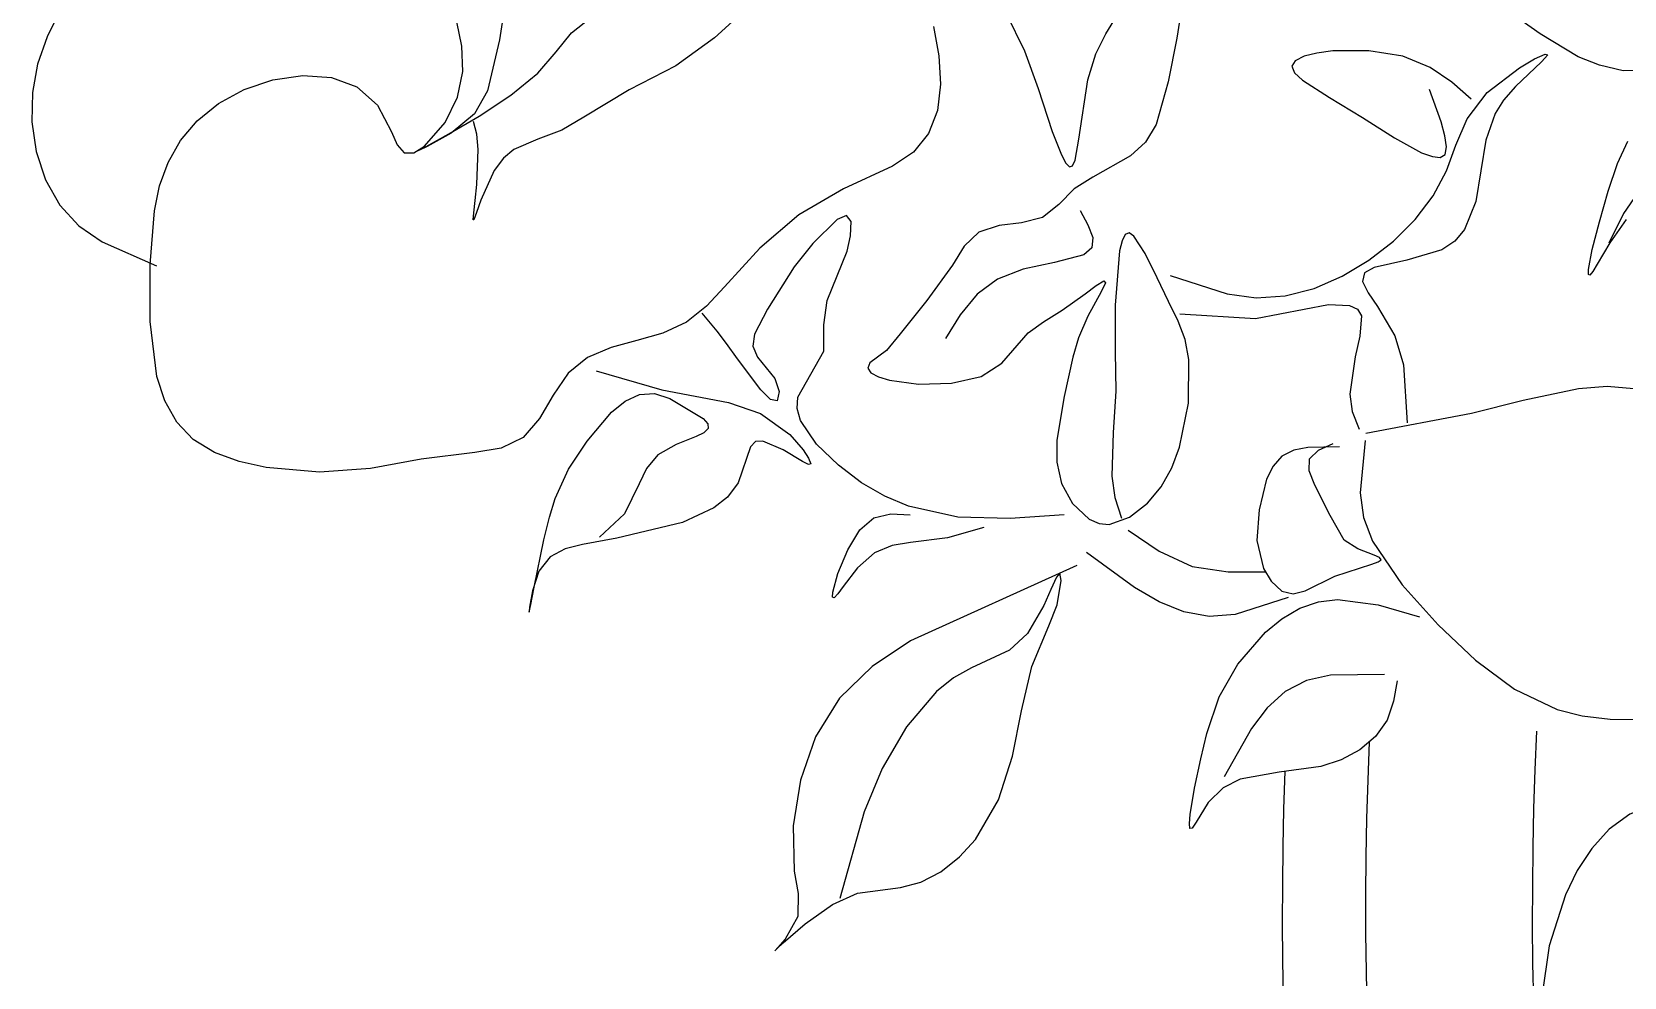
# Model space of a CAD drawing. Extents: x 550 to 4447, y 4707 to 9069.
# Drawn here: x 2021.2 to 2118.9, y 7082.3 to 7140.2 of the extents above; entities that cross this region are included whole.
import ezdxf

# ---------------------------------------------------------------- set-up
doc = ezdxf.new("R2010")
doc.units = 0
doc.header["$MEASUREMENT"] = 0
doc.layers.get('0').update_dxf_attribs({"linetype": 'CONTINUOUS'})
doc.layers.add('3', color=3, linetype='CONTINUOUS')
doc.layers.add('7', color=7, linetype='CONTINUOUS')
doc.styles.add('STYLE1', font='syastro.shx')

# ---------------------------------------------------------------- blocks, each defined once
blk = doc.blocks.new('010')
at = {"layer": '3', "extrusion": (0, 0, -1)}
for p, q in [((4836.62, 4066.48), (4835.9, 4066.17)), ((4836.96, 4066.01), (4836.62, 4066.48)), ((4835.9, 4066.17), (4834.04, 4064.33)), ((4836.92, 4064.91), (4836.96, 4066.01)), ((4834.04, 4064.33), (4832.61, 4062.52)), ((4836.67, 4063.73), (4836.92, 4064.91)), ((4835.13, 4059.95), (4836.67, 4063.73)), ((4832.61, 4062.52), (4830.57, 4059.29)), ((4844.73, 4062.66), (4842.77, 4059.94)), ((4848.2, 4061.58), (4846.62, 4060.43)), ((4850.16, 4062.35), (4848.2, 4061.58)), ((4846.62, 4060.43), (4845.33, 4058.85)), ((4830.57, 4059.29), (4829.55, 4057.37)), ((4834.88, 4058.09), (4835.13, 4059.95)), ((4842.77, 4059.94), (4840.74, 4057.39)), ((4826.7, 4057.6), (4825.54, 4058.99)), ((4834.87, 4056.06), (4834.88, 4058.09)), ((4845.33, 4058.85), (4844.2, 4057.03)), ((4827.41, 4056.66), (4826.7, 4057.6)), ((4829.55, 4057.37), (4829.44, 4056.44)), ((4840.74, 4057.39), (4839.69, 4056.13)), ((4848.53, 4055.14), (4850.55, 4057.47)), ((4828.25, 4055.48), (4827.41, 4056.66)), ((4830.04, 4053.1), (4828.25, 4055.48)), ((4829.44, 4056.44), (4829.8, 4055.6)), ((4829.8, 4055.6), (4831.12, 4053.96)), ((4832.89, 4052.55), (4834.87, 4056.06)), ((4839.69, 4056.13), (4838.4, 4055.17)), ((4838.4, 4055.17), (4838.24, 4054.77)), ((4838.24, 4054.77), (4838.48, 4054.41)), ((4838.48, 4054.41), (4839.06, 4054.09)), ((4846.95, 4054.13), (4848.53, 4055.14)), ((4830.78, 4052.36), (4830.04, 4053.1)), ((4831.12, 4053.96), (4831.44, 4052.98)), ((4839.06, 4054.09), (4839.9, 4053.84)), ((4839.9, 4053.84), (4842.14, 4053.54)), ((4842.14, 4053.54), (4844.67, 4053.61)), ((4844.67, 4053.61), (4846.95, 4054.13)), ((4831.29, 4052.26), (4830.78, 4052.36)), ((4831.44, 4052.98), (4831.29, 4052.26)), ((4832.84, 4051.66), (4832.89, 4052.55)), ((4833.1, 4050.75), (4832.84, 4051.66)), ((4834.31, 4048.95), (4833.1, 4050.75)), ((4836.01, 4047.32), (4834.31, 4048.95)), ((4837.77, 4045.98), (4836.01, 4047.32)), ((4839.56, 4044.95), (4837.77, 4045.98)), ((4841.37, 4044.18), (4839.56, 4044.95)), ((4837.63, 4042.37), (4838.71, 4043.3)), ((4838.71, 4043.3), (4840.02, 4043.61)), ((4840.02, 4043.61), (4841.5, 4043.52)), ((4845.16, 4043.35), (4841.37, 4044.18)), ((4849.17, 4043.25), (4845.16, 4043.35)), ((4853.29, 4043.52), (4849.17, 4043.25)), ((4836.71, 4040.85), (4837.63, 4042.37)), ((4847.15, 4042.54), (4844.36, 4041.75)), ((4835.96, 4039.03), (4836.71, 4040.85)), ((4840.12, 4041.18), (4838.75, 4040.6)), ((4841.52, 4041.4), (4840.12, 4041.18)), ((4844.36, 4041.75), (4841.52, 4041.4)), ((4838.75, 4040.6), (4837.46, 4039.46)), ((4835.56, 4037.58), (4835.96, 4039.03)), ((4837.46, 4039.46), (4836.37, 4038.03)), ((4835.54, 4037.2), (4835.56, 4037.58)), ((4835.67, 4037.16), (4835.54, 4037.2)), ((4835.96, 4037.47), (4835.67, 4037.16)), ((4836.37, 4038.03), (4835.96, 4037.47))]:
    blk.add_line(p, q, dxfattribs=at)
at = {"layer": '3'}
for p, q in [((4817.43, 4054.57), (4822.46, 4053.1)), ((4822.46, 4053.1), (4827.56, 4052.12)), ((4818.59, 4051.38), (4819.64, 4052.23)), ((4819.64, 4052.23), (4820.75, 4052.75)), ((4820.75, 4052.75), (4821.9, 4052.82)), ((4821.9, 4052.82), (4823.08, 4052.44)), ((4823.08, 4052.44), (4825.62, 4050.9)), ((4827.56, 4052.12), (4830.01, 4051.28)), ((4816.72, 4049.17), (4818.59, 4051.38)), ((4825.62, 4050.9), (4825.99, 4050.49)), ((4830.01, 4051.28), (4832.26, 4049.69)), ((4825.08, 4049.52), (4823.55, 4048.91)), ((4825.67, 4049.81), (4825.08, 4049.52)), ((4826, 4050.13), (4825.67, 4049.81)), ((4825.99, 4050.49), (4826, 4050.13)), ((4832.26, 4049.69), (4833.28, 4048.5)), ((4815.31, 4047.03), (4816.72, 4049.17)), ((4822.16, 4048.12), (4821.29, 4047.08)), ((4823.55, 4048.91), (4822.16, 4048.12)), ((4829.26, 4048.74), (4828.31, 4045.97)), ((4829.63, 4049.13), (4829.26, 4048.74)), ((4830.2, 4049.18), (4829.63, 4049.13)), ((4831.76, 4048.51), (4830.2, 4049.18)), ((4833.24, 4047.61), (4831.76, 4048.51)), ((4833.28, 4048.5), (4833.71, 4047.86)), ((4814.28, 4044.78), (4815.31, 4047.03)), ((4821.29, 4047.08), (4820.73, 4045.89)), ((4833.71, 4047.37), (4833.24, 4047.61)), ((4833.71, 4047.86), (4833.89, 4047.43)), ((4833.89, 4047.43), (4833.71, 4047.37)), ((4820.73, 4045.89), (4819.6, 4043.6)), ((4828.31, 4045.97), (4827.49, 4044.88)), ((4813.84, 4043.35), (4814.28, 4044.78)), ((4827.49, 4044.88), (4826.45, 4044.05)), ((4813.41, 4041.6), (4813.84, 4043.35)), ((4819.6, 4043.6), (4817.68, 4041.8)), ((4826.45, 4044.05), (4824.04, 4042.93)), ((4824.04, 4042.93), (4819, 4041.72)), ((4812.67, 4037.97), (4813.41, 4041.6)), ((4815.05, 4040.91), (4813.9, 4040.29)), ((4816.37, 4041.24), (4815.05, 4040.91)), ((4819, 4041.72), (4816.37, 4041.24)), ((4813.9, 4040.29), (4813.03, 4039.19)), ((4854.27, 4039.64), (4841.52, 4033.87)), ((4813.03, 4039.19), (4812.53, 4037.7)), ((4812.53, 4037.7), (4812.31, 4036.45)), ((4812.42, 4036.65), (4812.67, 4037.97)), ((4812.31, 4036.45), (4812.28, 4036.12)), ((4812.28, 4036.12), (4812.29, 4036.06)), ((4812.29, 4036.06), (4812.42, 4036.65)), ((4841.52, 4033.87), (4838.57, 4031.9)), ((4850.49, 4034.43), (4849.1, 4033.15)), ((4849.1, 4033.15), (4846.21, 4031.79)), ((4838.57, 4031.9), (4836.09, 4029.46)), ((4844.82, 4031.03), (4843.52, 4029.99)), ((4846.21, 4031.79), (4844.82, 4031.03)), ((4843.52, 4029.99), (4841.22, 4027.28)), ((4836.09, 4029.46), (4834.25, 4026.51)), ((4849.33, 4025.02), (4850.03, 4028.5)), ((4834.25, 4026.51), (4833.09, 4023.18)), ((4841.22, 4027.28), (4839.35, 4024.07)), ((4848.27, 4021.68), (4849.33, 4025.02)), ((4839.35, 4024.07), (4837.96, 4020.75)), ((4833.09, 4023.18), (4832.52, 4019.69)), ((4846.51, 4018.64), (4848.27, 4021.68)), ((4837.96, 4020.75), (4836.1, 4014.1)), ((4832.52, 4019.69), (4832.6, 4016.21)), ((4845.27, 4017.3), (4846.51, 4018.64)), ((4843.85, 4016.16), (4845.27, 4017.3)), ((4832.6, 4016.21), (4832.91, 4014.48)), ((4840.76, 4014.94), (4842.32, 4015.35)), ((4842.32, 4015.35), (4843.85, 4016.16)), ((4832.91, 4014.48), (4832.88, 4012.74)), ((4835.53, 4013.66), (4837.47, 4014.51)), ((4837.47, 4014.51), (4840.76, 4014.94)), ((4832.88, 4012.74), (4831.92, 4011)), ((4833.44, 4012.16), (4835.53, 4013.66)), ((4831.76, 4010.7), (4833.44, 4012.16)), ((4831.36, 4010.36), (4831.12, 4010.09)), ((4831.27, 4010.24), (4831.76, 4010.7)), ((4831.92, 4011), (4831.36, 4010.36)), ((4831.12, 4010.09), (4831.27, 4010.24))]:
    blk.add_line(p, q, dxfattribs=at)
for points in [[(4848.85, 4081.96), (4850.26, 4079.08), (4851.3, 4076.21), (4852.38, 4072.91), (4853.09, 4071.12), (4853.43, 4070.48), (4853.72, 4070.19), (4853.95, 4070.28), (4854.14, 4070.71), (4854.43, 4072.33), (4855.12, 4076.88), (4855.72, 4078.85), (4856.5, 4080.39), (4858.07, 4083.01)], [(4862.43, 4083.19), (4861.95, 4080.05), (4861.28, 4076.72), (4860.35, 4073.45), (4859.54, 4072.1), (4858.4, 4071.04), (4855.49, 4069.41), (4854.08, 4068.5), (4852.9, 4067.31), (4851.64, 4066.32), (4850.03, 4065.91), (4848.31, 4065.69), (4846.77, 4065.2), (4845.63, 4064.11), (4844.73, 4062.66)], [(4813.69, 4091.1), (4811.52, 4090.67), (4807.17, 4089.88), (4802.76, 4089.79), (4798.33, 4089.93), (4793.93, 4089.77), (4789.56, 4089.2), (4785.13, 4088.32), (4782.97, 4087.68), (4780.95, 4086.8), (4779.14, 4085.59), (4777.59, 4084.02), (4776.32, 4082.18), (4775.32, 4080.17), (4774.6, 4078.07), (4774.2, 4075.89), (4774.15, 4073.64), (4774.49, 4071.37), (4775.2, 4069.2), (4776.29, 4067.26), (4777.76, 4065.67), (4779.56, 4064.44), (4783.71, 4062.62)], [(4843.28, 4080.95), (4843.7, 4078.72), (4843.82, 4076.54), (4843.58, 4074.52), (4842.91, 4072.75), (4841.75, 4071.33), (4840.13, 4070.25), (4836.39, 4068.5), (4832.96, 4066.52), (4829.98, 4063.96), (4827.26, 4061), (4825.88, 4059.52), (4824.35, 4058.28), (4822.54, 4057.44), (4820.55, 4056.88), (4818.57, 4056.34), (4816.75, 4055.58), (4815.27, 4054.37), (4814.13, 4052.69), (4813.08, 4050.91), (4811.83, 4049.45), (4810.13, 4048.64), (4808.12, 4048.3), (4804, 4047.79), (4800.12, 4047.08), (4796.22, 4046.8), (4792.11, 4047.16), (4790.06, 4047.61), (4788.17, 4048.3), (4786.53, 4049.29), (4785.26, 4050.62), (4784.35, 4052.25), (4783.74, 4054.13), (4783.22, 4058.34), (4783.23, 4062.71), (4783.55, 4066.82), (4783.95, 4068.73), (4784.6, 4070.53), (4785.55, 4072.21), (4786.83, 4073.73), (4788.46, 4075.05), (4790.44, 4076.12), (4792.64, 4076.87), (4794.92, 4077.21), (4797.12, 4077.05), (4799.08, 4076.32), (4800.65, 4074.93), (4801.72, 4072.87), (4802.17, 4071.89), (4802.71, 4071.28), (4803.43, 4071.26), (4804.26, 4071.78), (4805.84, 4073.59), (4806.8, 4075.55), (4807.19, 4077.51), (4807.13, 4079.44), (4806.75, 4081.31)], [(4810.31, 4081.94), (4810.01, 4079.93), (4809.09, 4076.02), (4808.09, 4074.27), (4806.31, 4072.78), (4804.46, 4071.75), (4803.88, 4071.48), (4803.68, 4071.4), (4803.87, 4071.51), (4804.38, 4071.77), (4806.13, 4072.72), (4808.45, 4074.08), (4810.88, 4075.68), (4812.95, 4077.38), (4814.36, 4079.02), (4815.53, 4080.46), (4816.99, 4081.62)], [(4827.88, 4081.35), (4826.49, 4080.09), (4823.53, 4077.94), (4819.96, 4076.1), (4816.48, 4074), (4814.78, 4073), (4812.94, 4072.32), (4811.12, 4071.52), (4810.31, 4070.86), (4809.61, 4069.93), (4808.57, 4067.65), (4808.24, 4066.7), (4808.05, 4066.13), (4807.99, 4066.13), (4808.04, 4066.67), (4808.15, 4067.62), (4808.27, 4068.85), (4808.37, 4071.53), (4808.26, 4072.71), (4808.02, 4073.68)]]:
    blk.add_lwpolyline(points, dxfattribs=at)
for radius, start, end in [(284.71, 177.2514, 215.2554), (297.49, 177.5293, 213.5336)]:
    blk.add_arc((5173.9, 4013.29), radius, start, end, dxfattribs=at)
at = {"layer": '7', "extrusion": (0, 0, -1)}
for p, q in [((4889.79, 4080.39), (4888.42, 4081.36)), ((4892.7, 4078.64), (4889.79, 4080.39)), ((4894.35, 4077.99), (4892.7, 4078.64)), ((4896.17, 4077.56), (4894.35, 4077.99)), ((4897.96, 4077.62), (4896.17, 4077.56)), ((4895.73, 4070.45), (4896.51, 4072.17)), ((4895.02, 4068.33), (4895.73, 4070.45)), ((4894.34, 4065.99), (4895.02, 4068.33)), ((4897.53, 4068.6), (4896.19, 4066.63)), ((4854.52, 4066.86), (4855.12, 4065.76)), ((4896.19, 4066.63), (4895.07, 4064.34)), ((4855.12, 4065.76), (4855.5, 4064.77)), ((4893.79, 4063.85), (4894.34, 4065.99)), ((4896.4, 4066.15), (4895.13, 4064.37)), ((4855.5, 4064.77), (4855.43, 4063.99)), ((4857.74, 4064.52), (4857.55, 4063.77)), ((4857.98, 4065), (4857.74, 4064.52)), ((4858.29, 4065.13), (4857.98, 4065)), ((4858.65, 4064.89), (4858.29, 4065.13)), ((4859.51, 4063.56), (4858.65, 4064.89)), ((4895.13, 4064.37), (4894.16, 4062.73)), ((4852.55, 4062.86), (4850.16, 4062.35)), ((4854.8, 4063.46), (4852.55, 4062.86)), ((4855.43, 4063.99), (4854.8, 4063.46)), ((4857.55, 4063.77), (4857.21, 4059.6)), ((4860.44, 4061.68), (4859.51, 4063.56)), ((4893.51, 4062.34), (4893.79, 4063.85)), ((4861.31, 4059.88), (4860.44, 4061.68)), ((4893.5, 4061.95), (4893.51, 4062.34)), ((4893.6, 4061.89), (4893.5, 4061.95)), ((4893.83, 4062.17), (4893.6, 4061.89)), ((4894.16, 4062.73), (4893.83, 4062.17)), ((4853.16, 4059.21), (4854.91, 4060.46)), ((4854.91, 4060.46), (4855.76, 4061.1)), ((4856.14, 4060.61), (4855.11, 4058.74)), ((4855.76, 4061.1), (4856.35, 4061.46)), ((4856.47, 4061.3), (4856.14, 4060.61)), ((4856.35, 4061.46), (4856.47, 4061.3)), ((4851.72, 4058.32), (4853.16, 4059.21)), ((4857.21, 4059.6), (4857.22, 4056.01)), ((4862.04, 4058.37), (4861.31, 4059.88)), ((4850.55, 4057.47), (4851.72, 4058.32)), ((4855.11, 4058.74), (4854.41, 4057.09)), ((4862.57, 4056.95), (4862.04, 4058.37)), ((4854.41, 4057.09), (4853.97, 4055.6)), ((4862.87, 4055.43), (4862.57, 4056.95)), ((4853.97, 4055.6), (4853.31, 4052.6)), ((4857.22, 4056.01), (4857.26, 4052.99)), ((4862.84, 4052.08), (4862.87, 4055.43)), ((4853.31, 4052.6), (4852.74, 4049.25)), ((4857.26, 4052.99), (4857.05, 4049.83)), ((4862.15, 4048.71), (4862.84, 4052.08)), ((4857.05, 4049.83), (4856.95, 4046.48)), ((4852.74, 4049.25), (4852.74, 4047.55)), ((4861.55, 4047.13), (4862.15, 4048.71)), ((4852.74, 4047.55), (4853.11, 4045.91)), ((4860.74, 4045.68), (4861.55, 4047.13)), ((4853.11, 4045.91), (4853.94, 4044.38)), ((4856.95, 4046.48), (4857.19, 4044.84)), ((4859.68, 4044.41), (4860.74, 4045.68)), ((4857.19, 4044.84), (4857.71, 4043.27)), ((4853.94, 4044.38), (4855.23, 4043.19)), ((4856.76, 4042.79), (4858.32, 4043.35)), ((4858.32, 4043.35), (4859.68, 4044.41)), ((4855.23, 4043.19), (4855.98, 4042.86)), ((4855.98, 4042.86), (4856.76, 4042.79)), ((4858.7, 4037.94), (4855.01, 4040.63)), ((4860.58, 4036.86), (4858.7, 4037.94)), ((4870.48, 4037.19), (4866.41, 4035.87)), ((4862.48, 4036.08), (4860.58, 4036.86)), ((4864.42, 4035.72), (4862.48, 4036.08)), ((4870, 4035.56), (4871.36, 4036.36)), ((4871.36, 4036.36), (4872.79, 4036.86)), ((4872.79, 4036.86), (4874.27, 4037.03)), ((4874.27, 4037.03), (4877.37, 4036.63)), ((4877.37, 4036.63), (4880.55, 4035.71)), ((4866.41, 4035.87), (4864.42, 4035.72)), ((4868.74, 4034.52), (4870, 4035.56)), ((4866.62, 4032.06), (4868.74, 4034.52)), ((4865.18, 4029.58), (4866.62, 4032.06)), ((4878.83, 4030.8), (4878.56, 4029.24)), ((4864.23, 4026.75), (4865.18, 4029.58)), ((4878.56, 4029.24), (4878.06, 4027.79)), ((4878.06, 4027.79), (4877.18, 4026.53)), ((4863.77, 4024.82), (4864.23, 4026.75)), ((4877.18, 4026.53), (4875.97, 4025.5)), ((4875.97, 4025.5), (4874.53, 4024.73)), ((4863.3, 4022.56), (4863.77, 4024.82)), ((4869.78, 4023.8), (4866.79, 4023.25)), ((4872.97, 4024.23), (4869.78, 4023.8)), ((4874.53, 4024.73), (4872.97, 4024.23)), ((4862.96, 4020.55), (4863.3, 4022.56)), ((4865.48, 4022.6), (4864.34, 4021.47)), ((4866.79, 4023.25), (4865.48, 4022.6)), ((4864.34, 4021.47), (4863.42, 4019.96)), ((4862.9, 4019.85), (4862.96, 4020.55)), ((4862.94, 4019.47), (4862.9, 4019.85)), ((4863.11, 4019.5), (4862.94, 4019.47)), ((4863.42, 4019.96), (4863.11, 4019.5))]:
    blk.add_line(p, q, dxfattribs=at)
at = {"layer": '7'}
for p, q in [((4871.69, 4078.67), (4871.02, 4078.33)), ((4872.68, 4078.92), (4871.69, 4078.67)), ((4873.89, 4079.08), (4872.68, 4078.92)), ((4876.65, 4079.1), (4873.89, 4079.08)), ((4879.27, 4078.67), (4876.65, 4079.1)), ((4881.35, 4077.82), (4879.27, 4078.67)), ((4871.02, 4078.33), (4870.76, 4077.91)), ((4870.76, 4077.91), (4870.96, 4077.41)), ((4883.03, 4076.68), (4881.35, 4077.82)), ((4870.96, 4077.41), (4871.58, 4076.85)), ((4871.58, 4076.85), (4873.65, 4075.52)), ((4884.51, 4075.39), (4883.03, 4076.68)), ((4873.65, 4075.52), (4876.17, 4073.97)), ((4882.2, 4073.64), (4881.32, 4076.13)), ((4876.17, 4073.97), (4878.62, 4072.43)), ((4882.49, 4072.57), (4882.2, 4073.64)), ((4882.62, 4071.72), (4882.49, 4072.57)), ((4878.62, 4072.43), (4880.71, 4071.28)), ((4882.51, 4071.15), (4882.62, 4071.72)), ((4880.71, 4071.28), (4881.53, 4070.98)), ((4881.53, 4070.98), (4882.14, 4070.92)), ((4882.14, 4070.92), (4882.51, 4071.15)), ((4870.9, 4048.47), (4870, 4048.01)), ((4871.98, 4048.69), (4870.9, 4048.47)), ((4874.41, 4048.73), (4871.98, 4048.69)), ((4872.11, 4047.82), (4872.79, 4048.49)), ((4872.79, 4048.49), (4873.92, 4048.98)), ((4869.32, 4047.25), (4868.82, 4046.25)), ((4870, 4048.01), (4869.32, 4047.25)), ((4872.09, 4046.9), (4872.11, 4047.82)), ((4868.82, 4046.25), (4868.24, 4043.91)), ((4872.53, 4045.79), (4872.09, 4046.9)), ((4873.69, 4043.47), (4872.53, 4045.79)), ((4868.24, 4043.91), (4868.08, 4041.56)), ((4874.77, 4041.58), (4873.69, 4043.47)), ((4858.2, 4042.35), (4860.58, 4040.73)), ((4868.08, 4041.56), (4868.58, 4039.41)), ((4875.82, 4040.91), (4874.77, 4041.58)), ((4877.07, 4040.43), (4875.82, 4040.91)), ((4860.58, 4040.73), (4863.11, 4039.57)), ((4874.05, 4038.81), (4876.9, 4039.74)), ((4876.9, 4039.74), (4877.38, 4039.91)), ((4877.49, 4040.25), (4877.07, 4040.43)), ((4877.38, 4039.91), (4877.6, 4040.07)), ((4877.6, 4040.07), (4877.49, 4040.25)), ((4852.71, 4038.74), (4852.29, 4037.8)), ((4852.98, 4039.06), (4852.71, 4038.74)), ((4852.76, 4036.61), (4853.06, 4038.48)), ((4853.06, 4038.48), (4852.98, 4039.06)), ((4863.11, 4039.57), (4865.87, 4039.15)), ((4865.87, 4039.15), (4868.76, 4039.15)), ((4868.58, 4039.41), (4869.17, 4038.44)), ((4869.17, 4038.44), (4869.98, 4037.68)), ((4871.78, 4037.69), (4874.05, 4038.81)), ((4852.29, 4037.8), (4851.75, 4036.57)), ((4869.98, 4037.68), (4870.85, 4037.46)), ((4870.85, 4037.46), (4871.78, 4037.69)), ((4851.75, 4036.57), (4850.49, 4034.43)), ((4852.13, 4035), (4852.76, 4036.61)), ((4850.83, 4031.89), (4852.13, 4035)), ((4850.03, 4028.5), (4850.83, 4031.89)), ((4873.73, 4031.22), (4871.87, 4030.82)), ((4877.85, 4031.29), (4873.73, 4031.22)), ((4870.25, 4029.99), (4868.87, 4028.73)), ((4871.87, 4030.82), (4870.25, 4029.99)), ((4868.87, 4028.73), (4867.67, 4027.14)), ((4867.67, 4027.14), (4865.57, 4023.43))]:
    blk.add_line(p, q, dxfattribs=at)
for points in [[(4861.42, 4061.88), (4865.8, 4060.45), (4868.01, 4060.15), (4870.25, 4060.31), (4872.46, 4060.88), (4874.62, 4061.81), (4876.66, 4063.04), (4878.55, 4064.5), (4880.21, 4066.16), (4881.59, 4067.97), (4882.61, 4069.89), (4883.33, 4071.87), (4884.19, 4073.88), (4885.74, 4075.9), (4888.2, 4077.78), (4889.37, 4078.47), (4890.18, 4078.84)], [(4890.18, 4078.84), (4890.38, 4078.78), (4889.89, 4078.25), (4887.9, 4076.36), (4886.99, 4075.31), (4886.35, 4074.3), (4885.63, 4072.24), (4884.87, 4067.55), (4884, 4065.39), (4883.26, 4064.51), (4882.26, 4063.83), (4879.58, 4063.05), (4877.08, 4062.49), (4876.34, 4062.07), (4876.18, 4061.42), (4876.6, 4060.53), (4877.33, 4059.48), (4878.65, 4057.25), (4879.33, 4055.02), (4879.6, 4050.58)], [(4862.16, 4058.93), (4867.96, 4058.58), (4873.58, 4059.65), (4875.19, 4059.57), (4875.8, 4059.29), (4876.1, 4058.77), (4875.97, 4057.23), (4875.6, 4055.64), (4875.2, 4052.78), (4875.39, 4051.43), (4875.91, 4050.09)], [(4876.43, 4049.78), (4884.53, 4051.31), (4888.48, 4052.32), (4892.74, 4053.21), (4894.92, 4053.39), (4896.98, 4053.2), (4898.78, 4052.48), (4900.25, 4051.16), (4901.42, 4049.41), (4902.37, 4047.46)], [(4876.37, 4049.22), (4875.99, 4045.22), (4876.24, 4043.32), (4876.93, 4041.51)], [(4876.93, 4041.51), (4879.22, 4038.16), (4881.98, 4035.1), (4884.85, 4032.38), (4887.82, 4030.16), (4891.11, 4028.6), (4893.02, 4028.11), (4895.17, 4027.85), (4897.62, 4027.82), (4900.4, 4028.04), (4903.18, 4028.29), (4905.51, 4028.29), (4906.35, 4028.11), (4906.9, 4027.75), (4907.1, 4027.19), (4906.91, 4026.39), (4905.73, 4024.67), (4904.15, 4023.47), (4896.66, 4020.57), (4895.08, 4019.42), (4893.75, 4017.95), (4892.64, 4016.25), (4891.74, 4014.38)], [(4891.74, 4014.38), (4890.49, 4010.47), (4889.92, 4006.56)]]:
    blk.add_lwpolyline(points, dxfattribs=at)
blk.add_lwpolyline([(4870.21, 4023.86, 0.152713), (4918.3, 3848.95), (4982.19, 3848.95, 0.12227), (5029.38, 3987.57, 0.12227)], format="xyb", dxfattribs=at)
at = {"layer": '7', "style": 'STYLE1', "flags": 9}
for tag in ['XSIZE', 'YSIZE']:
    blk.add_attdef(tag, (4918.3, 3848.95), '', height=0.205, dxfattribs=at)
blk = doc.blocks.new('HUA-1')
blk.add_blockref('010', (-4951.21, -3848.95))

msp = doc.modelspace()

# ---------------------------------------------------------------- block references
at = {"xscale": 0.8, "yscale": 0.8, "zscale": 0.8}
msp.add_blockref('HUA-1', (2162.878, 6954.965), dxfattribs=at)

doc.saveas('drawing.dxf')
